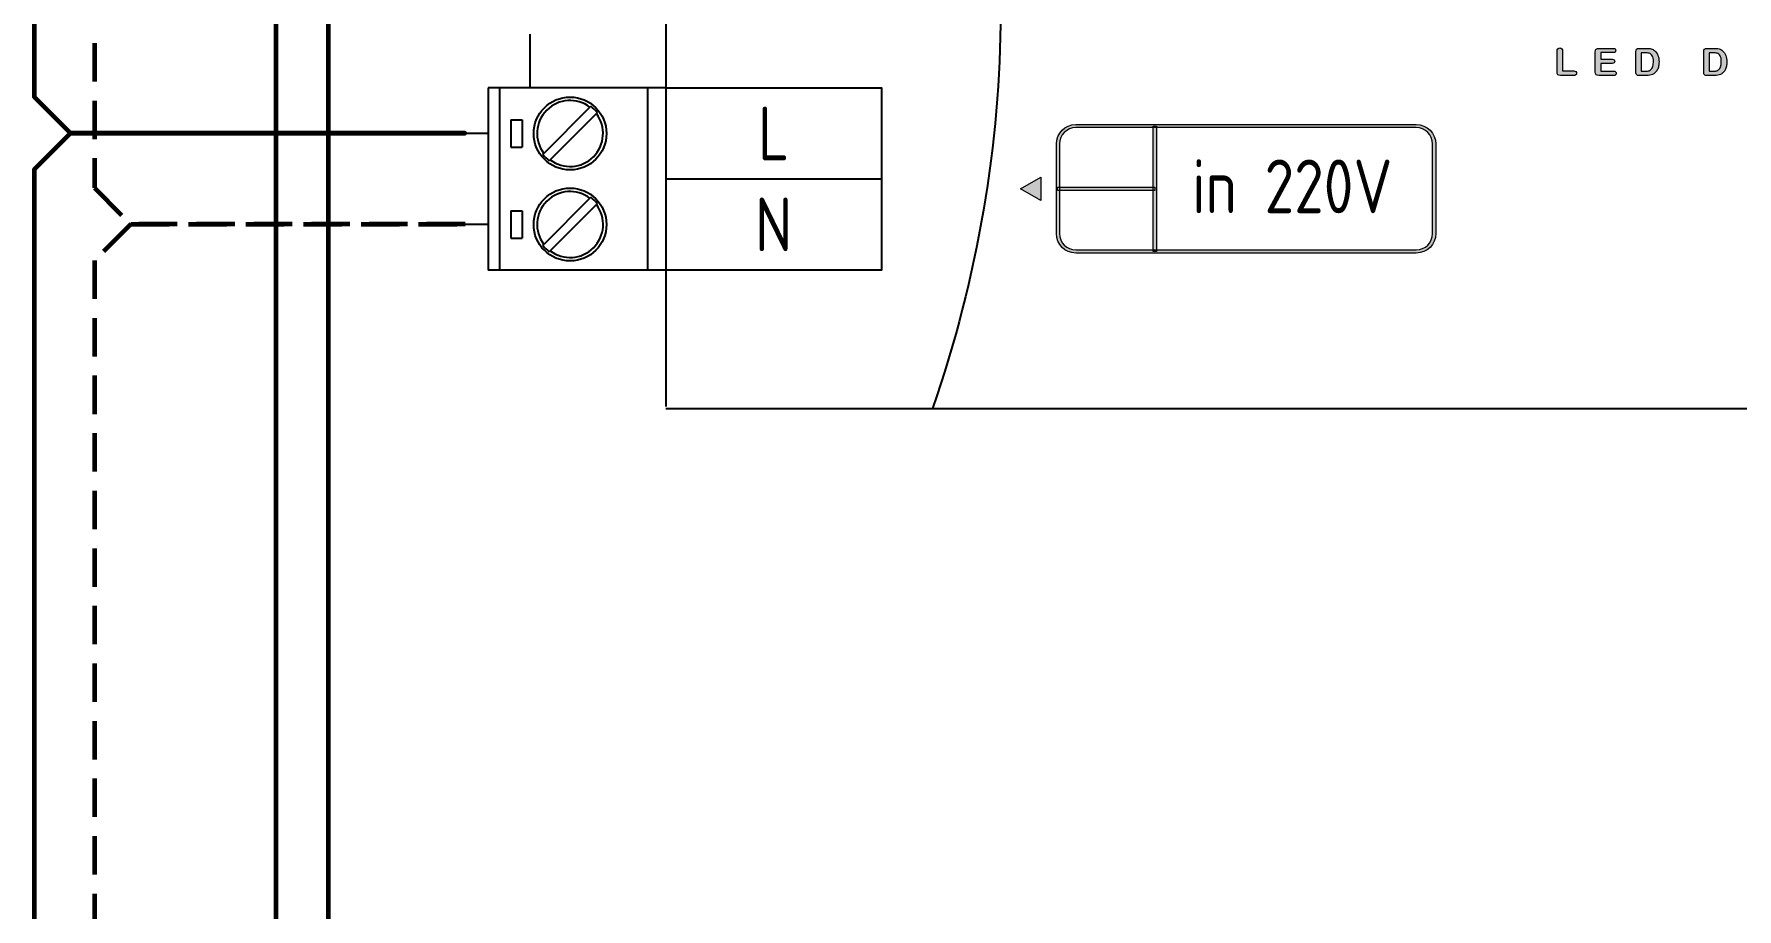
# Model space of a CAD drawing. Header units: millimetres. Extents: x -559267 to 14075, y 0 to 209897.
# Drawn here: x 877.33 to 912.55, y 94.65 to 112.74 of the extents above; entities that cross this region are included whole.
import ezdxf
from ezdxf.enums import TextEntityAlignment as Align

# ---------------------------------------------------------------- set-up
doc = ezdxf.new("R2010")
doc.units = ezdxf.units.MM
doc.linetypes.add('HIDDEN2', pattern=[4.7625, 3.175, -1.5875])
doc.layers.add('Enclosure', color=7, linetype='Continuous')
doc.layers.add('Serigraph', color=7, linetype='Continuous')
doc.layers.add('Таблицы', color=7, linetype='Continuous', lineweight=13)
doc.styles.get("Standard").update_dxf_attribs({"font": 'arial.ttf'})
doc.styles.add('Unecom', font='GOST2304A_0.ttf', dxfattribs={"height": 2.5})

# ---------------------------------------------------------------- blocks, each defined once
blk = doc.blocks.new('Dali Draiver1')
at = {"layer": 'Serigraph'}
h = blk.add_hatch(color=256, dxfattribs=at)
h.dxf.hatch_style = 2
edge = h.paths.add_edge_path()
edge.add_spline(control_points=[(-22.25, 19.934), (-22.25, 19.934), (-22.25, 18.831), (-22.25, 18.831), (-22.25, 18.831), (-21.628, 18.831), (-21.628, 18.831), (-21.579, 18.831), (-21.541, 18.819), (-21.514, 18.795), (-21.488, 18.771), (-21.474, 18.74), (-21.474, 18.704), (-21.474, 18.667), (-21.487, 18.637), (-21.513, 18.614), (-21.54, 18.59), (-21.578, 18.579), (-21.628, 18.579), (-21.628, 18.579), (-22.369, 18.579), (-22.369, 18.579), (-22.436, 18.579), (-22.484, 18.594), (-22.513, 18.623), (-22.543, 18.653), (-22.557, 18.701), (-22.557, 18.767), (-22.557, 18.767), (-22.557, 19.934), (-22.557, 19.934), (-22.557, 19.996), (-22.544, 20.042), (-22.515, 20.073), (-22.488, 20.104), (-22.451, 20.12), (-22.405, 20.12), (-22.359, 20.12), (-22.322, 20.105), (-22.293, 20.074), (-22.265, 20.043), (-22.25, 19.997), (-22.25, 19.934)], knot_values=[0, 0, 0, 0, 1, 1, 1, 2, 2, 2, 3, 3, 3, 4, 4, 4, 5, 5, 5, 6, 6, 6, 7, 7, 7, 8, 8, 8, 9, 9, 9, 10, 10, 10, 11, 11, 11, 12, 12, 12, 13, 13, 13, 14, 14, 14, 14], degree=3, periodic=0)
h = blk.add_hatch(color=256, dxfattribs=at)
h.dxf.hatch_style = 2
edge = h.paths.add_edge_path()
edge.add_spline(control_points=[(-19.427, 19.857), (-19.427, 19.857), (-20.119, 19.857), (-20.119, 19.857), (-20.119, 19.857), (-20.119, 19.485), (-20.119, 19.485), (-20.119, 19.485), (-19.482, 19.485), (-19.482, 19.485), (-19.435, 19.485), (-19.401, 19.475), (-19.377, 19.454), (-19.354, 19.433), (-19.343, 19.405), (-19.343, 19.371), (-19.343, 19.336), (-19.354, 19.308), (-19.377, 19.286), (-19.4, 19.265), (-19.435, 19.254), (-19.482, 19.254), (-19.482, 19.254), (-20.119, 19.254), (-20.119, 19.254), (-20.119, 19.254), (-20.119, 18.823), (-20.119, 18.823), (-20.119, 18.823), (-19.404, 18.823), (-19.404, 18.823), (-19.355, 18.823), (-19.319, 18.812), (-19.294, 18.789), (-19.27, 18.767), (-19.258, 18.737), (-19.258, 18.7), (-19.258, 18.664), (-19.27, 18.635), (-19.294, 18.612), (-19.319, 18.59), (-19.355, 18.579), (-19.404, 18.579), (-19.404, 18.579), (-20.238, 18.579), (-20.238, 18.579), (-20.305, 18.579), (-20.353, 18.594), (-20.382, 18.623), (-20.411, 18.653), (-20.426, 18.701), (-20.426, 18.767), (-20.426, 18.767), (-20.426, 19.906), (-20.426, 19.906), (-20.426, 19.95), (-20.419, 19.986), (-20.406, 20.014), (-20.393, 20.042), (-20.373, 20.062), (-20.345, 20.075), (-20.317, 20.088), (-20.281, 20.094), (-20.238, 20.094), (-20.238, 20.094), (-19.427, 20.094), (-19.427, 20.094), (-19.378, 20.094), (-19.342, 20.083), (-19.319, 20.061), (-19.294, 20.04), (-19.283, 20.011), (-19.283, 19.976), (-19.283, 19.94), (-19.294, 19.912), (-19.319, 19.89), (-19.342, 19.868), (-19.378, 19.857), (-19.427, 19.857)], knot_values=[0, 0, 0, 0, 1, 1, 1, 2, 2, 2, 3, 3, 3, 4, 4, 4, 5, 5, 5, 6, 6, 6, 7, 7, 7, 8, 8, 8, 9, 9, 9, 10, 10, 10, 11, 11, 11, 12, 12, 12, 13, 13, 13, 14, 14, 14, 15, 15, 15, 16, 16, 16, 17, 17, 17, 18, 18, 18, 19, 19, 19, 20, 20, 20, 21, 21, 21, 22, 22, 22, 23, 23, 23, 24, 24, 24, 25, 25, 25, 26, 26, 26, 26], degree=3, periodic=0)
h = blk.add_hatch(color=256, dxfattribs=at)
h.dxf.hatch_style = 2
edge = h.paths.add_edge_path()
edge.add_spline(control_points=[(-17.977, 20.094), (-17.977, 20.094), (-17.577, 20.094), (-17.577, 20.094), (-17.473, 20.094), (-17.384, 20.084), (-17.31, 20.065), (-17.235, 20.046), (-17.168, 20.01), (-17.107, 19.957), (-16.949, 19.822), (-16.87, 19.616), (-16.87, 19.341), (-16.87, 19.25), (-16.878, 19.167), (-16.894, 19.092), (-16.91, 19.016), (-16.935, 18.949), (-16.968, 18.888), (-17.001, 18.828), (-17.043, 18.774), (-17.095, 18.727), (-17.135, 18.69), (-17.18, 18.661), (-17.228, 18.639), (-17.276, 18.617), (-17.328, 18.601), (-17.383, 18.592), (-17.439, 18.583), (-17.502, 18.579), (-17.571, 18.579), (-17.571, 18.579), (-17.971, 18.579), (-17.971, 18.579), (-18.027, 18.579), (-18.069, 18.587), (-18.097, 18.604), (-18.126, 18.621), (-18.144, 18.645), (-18.152, 18.676), (-18.161, 18.706), (-18.165, 18.746), (-18.165, 18.795), (-18.165, 18.795), (-18.165, 19.906), (-18.165, 19.906), (-18.165, 19.972), (-18.151, 20.02), (-18.121, 20.05), (-18.091, 20.079), (-18.044, 20.094), (-17.977, 20.094)], knot_values=[0, 0, 0, 0, 1, 1, 1, 2, 2, 2, 3, 3, 3, 4, 4, 4, 5, 5, 5, 6, 6, 6, 7, 7, 7, 8, 8, 8, 9, 9, 9, 10, 10, 10, 11, 11, 11, 12, 12, 12, 13, 13, 13, 14, 14, 14, 15, 15, 15, 16, 16, 16, 17, 17, 17, 17], degree=3, periodic=0)
edge = h.paths.add_edge_path()
edge.add_spline(control_points=[(-17.859, 19.851), (-17.859, 19.851), (-17.859, 18.823), (-17.859, 18.823), (-17.859, 18.823), (-17.626, 18.823), (-17.626, 18.823), (-17.575, 18.823), (-17.535, 18.824), (-17.506, 18.827), (-17.477, 18.83), (-17.447, 18.837), (-17.416, 18.848), (-17.385, 18.859), (-17.358, 18.874), (-17.336, 18.894), (-17.233, 18.981), (-17.182, 19.13), (-17.182, 19.343), (-17.182, 19.492), (-17.204, 19.604), (-17.249, 19.679), (-17.295, 19.753), (-17.35, 19.8), (-17.416, 19.821), (-17.482, 19.841), (-17.562, 19.851), (-17.656, 19.851), (-17.656, 19.851), (-17.859, 19.851), (-17.859, 19.851)], knot_values=[0, 0, 0, 0, 1, 1, 1, 2, 2, 2, 3, 3, 3, 4, 4, 4, 5, 5, 5, 6, 6, 6, 7, 7, 7, 8, 8, 8, 9, 9, 9, 10, 10, 10, 10], degree=3, periodic=0)
h = blk.add_hatch(color=256, dxfattribs=at)
h.dxf.hatch_style = 2
edge = h.paths.add_edge_path()
edge.add_spline(control_points=[(-14.188, 20.094), (-14.188, 20.094), (-13.788, 20.094), (-13.788, 20.094), (-13.684, 20.094), (-13.595, 20.084), (-13.52, 20.065), (-13.446, 20.046), (-13.379, 20.01), (-13.318, 19.957), (-13.16, 19.822), (-13.081, 19.616), (-13.081, 19.341), (-13.081, 19.25), (-13.089, 19.167), (-13.105, 19.092), (-13.121, 19.016), (-13.145, 18.949), (-13.178, 18.888), (-13.211, 18.828), (-13.254, 18.774), (-13.305, 18.727), (-13.346, 18.69), (-13.391, 18.661), (-13.439, 18.639), (-13.487, 18.617), (-13.539, 18.601), (-13.594, 18.592), (-13.65, 18.583), (-13.712, 18.579), (-13.782, 18.579), (-13.782, 18.579), (-14.182, 18.579), (-14.182, 18.579), (-14.238, 18.579), (-14.28, 18.587), (-14.308, 18.604), (-14.336, 18.621), (-14.355, 18.645), (-14.363, 18.676), (-14.372, 18.706), (-14.376, 18.746), (-14.376, 18.795), (-14.376, 18.795), (-14.376, 19.906), (-14.376, 19.906), (-14.376, 19.972), (-14.361, 20.02), (-14.332, 20.05), (-14.302, 20.079), (-14.254, 20.094), (-14.188, 20.094)], knot_values=[0, 0, 0, 0, 1, 1, 1, 2, 2, 2, 3, 3, 3, 4, 4, 4, 5, 5, 5, 6, 6, 6, 7, 7, 7, 8, 8, 8, 9, 9, 9, 10, 10, 10, 11, 11, 11, 12, 12, 12, 13, 13, 13, 14, 14, 14, 15, 15, 15, 16, 16, 16, 17, 17, 17, 17], degree=3, periodic=0)
edge = h.paths.add_edge_path()
edge.add_spline(control_points=[(-14.069, 19.851), (-14.069, 19.851), (-14.069, 18.823), (-14.069, 18.823), (-14.069, 18.823), (-13.837, 18.823), (-13.837, 18.823), (-13.786, 18.823), (-13.746, 18.824), (-13.717, 18.827), (-13.688, 18.83), (-13.658, 18.837), (-13.627, 18.848), (-13.596, 18.859), (-13.569, 18.874), (-13.546, 18.894), (-13.444, 18.981), (-13.392, 19.13), (-13.392, 19.343), (-13.392, 19.492), (-13.415, 19.604), (-13.46, 19.679), (-13.505, 19.753), (-13.561, 19.8), (-13.627, 19.821), (-13.693, 19.841), (-13.773, 19.851), (-13.867, 19.851), (-13.867, 19.851), (-14.069, 19.851), (-14.069, 19.851)], knot_values=[0, 0, 0, 0, 1, 1, 1, 2, 2, 2, 3, 3, 3, 4, 4, 4, 5, 5, 5, 6, 6, 6, 7, 7, 7, 8, 8, 8, 9, 9, 9, 10, 10, 10, 10], degree=3, periodic=0)
h = blk.add_hatch(color=256, dxfattribs=at)
h.dxf.hatch_style = 2
edge = h.paths.add_edge_path()
edge.add_spline(control_points=[(-30.419, 8.668), (-30.419, 8.668), (-49.418, 8.668), (-49.418, 8.668), (-50.018, 8.668), (-50.507, 9.156), (-50.507, 9.756), (-50.507, 9.756), (-50.507, 14.756), (-50.507, 14.756), (-50.507, 15.356), (-50.018, 15.844), (-49.418, 15.844), (-49.418, 15.844), (-30.419, 15.844), (-30.419, 15.844), (-29.818, 15.844), (-29.33, 15.356), (-29.33, 14.756), (-29.33, 14.756), (-29.33, 9.756), (-29.33, 9.756), (-29.33, 9.156), (-29.818, 8.668), (-30.419, 8.668)], knot_values=[0, 0, 0, 0, 1, 1, 1, 2, 2, 2, 3, 3, 3, 4, 4, 4, 5, 5, 5, 6, 6, 6, 7, 7, 7, 8, 8, 8, 8], degree=3, periodic=0)
edge = h.paths.add_edge_path()
edge.add_spline(control_points=[(-49.418, 15.668), (-49.921, 15.668), (-50.33, 15.259), (-50.33, 14.756), (-50.33, 14.756), (-50.33, 9.756), (-50.33, 9.756), (-50.33, 9.254), (-49.921, 8.845), (-49.418, 8.845), (-49.418, 8.845), (-30.419, 8.845), (-30.419, 8.845), (-29.916, 8.845), (-29.507, 9.254), (-29.507, 9.756), (-29.507, 9.756), (-29.507, 14.756), (-29.507, 14.756), (-29.507, 15.259), (-29.916, 15.668), (-30.419, 15.668), (-30.419, 15.668), (-49.418, 15.668), (-49.418, 15.668)], knot_values=[0, 0, 0, 0, 1, 1, 1, 2, 2, 2, 3, 3, 3, 4, 4, 4, 5, 5, 5, 6, 6, 6, 7, 7, 7, 8, 8, 8, 8], degree=3, periodic=0)
h = blk.add_hatch(color=256, dxfattribs=at)
h.dxf.hatch_style = 2
h.paths.add_polyline_path([(-44.922, 8.756), (-45.098, 8.756), (-45.098, 15.756), (-44.922, 15.756)])
blk.add_hatch(color=256, dxfattribs=at).paths.add_polyline_path([(-51.374, 11.603), (-52.503, 12.255), (-51.374, 12.907)])
h = blk.add_hatch(color=256, dxfattribs=at)
h.dxf.hatch_style = 2
h.paths.add_polyline_path([(-45.01, 12.168), (-50.437, 12.168), (-50.437, 12.344), (-45.01, 12.344)])
at = {"layer": 'Enclosure'}
for p, q in [((-72.3, 44.253), (-72.3, 0.103)), ((-83.51, 15.356), (-82.22, 15.356)), ((-83.51, 10.276), (-82.22, 10.276)), ((-72.3, 0), (72.3, 0))]:
    blk.add_line(p, q, dxfattribs=at)
at = {"layer": 'Enclosure', "color": 7, "linetype": 'Continuous'}
for p, q in [((-79.867, 17.881), (-79.867, 20.894)), ((-81.585, 17.881), (-82.22, 17.881)), ((-82.22, 17.881), (-82.22, 7.721)), ((-73.33, 17.881), (-81.585, 17.881)), ((-81.585, 17.881), (-81.585, 7.721)), ((-72.336, 17.881), (-73.33, 17.881)), ((-73.33, 17.881), (-73.33, 7.721)), ((-76.538, 16.811), (-79.118, 14.231)), ((-78.758, 13.872), (-76.179, 16.451)), ((-76.538, 16.811), (-76.487, 16.862)), ((-76.128, 16.502), (-76.179, 16.451)), ((-80.95, 16.103), (-80.95, 14.579)), ((-80.95, 16.103), (-80.315, 16.103)), ((-80.315, 16.103), (-80.315, 14.579)), ((-80.95, 14.579), (-80.315, 14.579)), ((-79.169, 14.18), (-79.118, 14.231)), ((-78.758, 13.872), (-78.809, 13.821)), ((-76.538, 11.731), (-79.118, 9.151)), ((-76.538, 11.731), (-76.487, 11.782)), ((-76.128, 11.422), (-76.179, 11.371)), ((-80.95, 11.023), (-80.95, 9.499)), ((-80.95, 11.023), (-80.315, 11.023)), ((-80.315, 11.023), (-80.315, 9.499)), ((-78.758, 8.792), (-76.179, 11.371)), ((-80.95, 9.499), (-80.315, 9.499)), ((-79.169, 9.1), (-79.118, 9.151)), ((-78.758, 8.792), (-78.809, 8.741)), ((-81.585, 7.721), (-82.22, 7.721)), ((-73.33, 7.721), (-81.585, 7.721)), ((-72.336, 7.721), (-73.33, 7.721))]:
    blk.add_line(p, q, dxfattribs=at)
at = {"layer": 'Enclosure'}
for points in [[(-72.336, 17.881), (-60.275, 17.881), (-60.275, 7.721), (-72.336, 7.721)], [(-60.275, 12.801), (-72.336, 12.801)]]:
    blk.add_lwpolyline(points, dxfattribs=at)
at = {"layer": 'Enclosure', "color": 7, "linetype": 'Continuous'}
for centre in [(-77.648, 15.341), (-77.648, 10.261)]:
    blk.add_circle(centre, 2.032, dxfattribs=at)
for centre, radius, start, end in [((-77.648, 15.341), 1.842, 52.92814, 217.07186), ((-77.648, 15.341), 1.841, 232.92814, 37.07186), ((-77.648, 15.341), 1.913, 37.37003, 52.62997), ((-77.648, 15.341), 1.913, 217.37003, 232.62997), ((-77.648, 10.261), 1.841, 52.92814, 217.07186), ((-77.648, 10.261), 1.913, 37.37003, 52.62997), ((-77.648, 10.261), 1.842, 232.92814, 37.07186), ((-77.648, 10.261), 1.913, 217.37003, 232.62997)]:
    blk.add_arc(centre, radius, start, end, dxfattribs=at)
at = {"layer": 'Enclosure', "color": 7, "linetype": 'Continuous', "extrusion": (0, 0, -1)}
blk.add_ellipse((-1394.685, 22.143), major_axis=(-1341.056, 0), ratio=0.22, start_param=3.066583, end_param=3.216717, dxfattribs=at)
at = {"layer": 'Serigraph', "lineweight": 0}
for p, q in [((-45.098, 8.756), (-45.098, 15.756)), ((-45.098, 15.756), (-44.922, 15.756)), ((-44.922, 15.756), (-44.922, 8.756)), ((-52.503, 12.255), (-51.374, 12.907)), ((-51.374, 12.907), (-51.374, 11.603)), ((-51.374, 11.603), (-52.503, 12.255)), ((-50.437, 12.168), (-50.437, 12.344)), ((-50.437, 12.344), (-45.01, 12.344)), ((-45.01, 12.168), (-50.437, 12.168)), ((-45.01, 12.344), (-45.01, 12.168)), ((-44.922, 8.756), (-45.098, 8.756))]:
    blk.add_line(p, q, dxfattribs=at)
for points in [[(-22.557, 19.934), (-22.557, 19.996), (-22.544, 20.042), (-22.515, 20.073)], [(-22.293, 20.074), (-22.265, 20.043), (-22.25, 19.997), (-22.25, 19.934)], [(-20.426, 19.906), (-20.426, 19.95), (-20.419, 19.986), (-20.406, 20.014)], [(-20.406, 20.014), (-20.393, 20.042), (-20.373, 20.062), (-20.345, 20.075)], [(-20.345, 20.075), (-20.317, 20.088), (-20.281, 20.094), (-20.238, 20.094)], [(-20.238, 20.094), (-20.238, 20.094), (-19.427, 20.094), (-19.427, 20.094)], [(-19.427, 20.094), (-19.378, 20.094), (-19.342, 20.083), (-19.319, 20.061)], [(-18.165, 19.906), (-18.165, 19.972), (-18.151, 20.02), (-18.121, 20.05)], [(-18.121, 20.05), (-18.091, 20.079), (-18.044, 20.094), (-17.977, 20.094)], [(-17.977, 20.094), (-17.977, 20.094), (-17.577, 20.094), (-17.577, 20.094)], [(-17.577, 20.094), (-17.473, 20.094), (-17.384, 20.084), (-17.31, 20.065)], [(-17.31, 20.065), (-17.235, 20.046), (-17.168, 20.01), (-17.107, 19.957)], [(-14.376, 19.906), (-14.376, 19.972), (-14.361, 20.02), (-14.332, 20.05)], [(-14.332, 20.05), (-14.302, 20.079), (-14.254, 20.094), (-14.188, 20.094)], [(-14.188, 20.094), (-14.188, 20.094), (-13.788, 20.094), (-13.788, 20.094)], [(-13.788, 20.094), (-13.684, 20.094), (-13.595, 20.084), (-13.52, 20.065)], [(-13.52, 20.065), (-13.446, 20.046), (-13.379, 20.01), (-13.318, 19.957)], [(-22.557, 18.767), (-22.557, 18.767), (-22.557, 19.934), (-22.557, 19.934)], [(-22.25, 19.934), (-22.25, 19.934), (-22.25, 18.831), (-22.25, 18.831)], [(-20.426, 18.767), (-20.426, 18.767), (-20.426, 19.906), (-20.426, 19.906)], [(-19.427, 19.857), (-19.427, 19.857), (-20.119, 19.857), (-20.119, 19.857)], [(-20.119, 19.857), (-20.119, 19.857), (-20.119, 19.485), (-20.119, 19.485)], [(-20.119, 19.485), (-20.119, 19.485), (-19.482, 19.485), (-19.482, 19.485)], [(-19.482, 19.254), (-19.482, 19.254), (-20.119, 19.254), (-20.119, 19.254)], [(-20.119, 19.254), (-20.119, 19.254), (-20.119, 18.823), (-20.119, 18.823)], [(-19.482, 19.485), (-19.435, 19.485), (-19.401, 19.475), (-19.377, 19.454)], [(-19.377, 19.286), (-19.4, 19.265), (-19.435, 19.254), (-19.482, 19.254)], [(-19.319, 19.89), (-19.342, 19.868), (-19.378, 19.857), (-19.427, 19.857)], [(-18.165, 18.795), (-18.165, 18.795), (-18.165, 19.906), (-18.165, 19.906)], [(-17.859, 19.851), (-17.859, 19.851), (-17.859, 18.823), (-17.859, 18.823)], [(-17.656, 19.851), (-17.656, 19.851), (-17.859, 19.851), (-17.859, 19.851)], [(-17.416, 19.821), (-17.482, 19.841), (-17.562, 19.851), (-17.656, 19.851)], [(-17.249, 19.679), (-17.295, 19.753), (-17.35, 19.8), (-17.416, 19.821)], [(-16.894, 19.092), (-16.91, 19.016), (-16.935, 18.949), (-16.968, 18.888)], [(-14.376, 18.795), (-14.376, 18.795), (-14.376, 19.906), (-14.376, 19.906)], [(-14.069, 19.851), (-14.069, 19.851), (-14.069, 18.823), (-14.069, 18.823)], [(-13.867, 19.851), (-13.867, 19.851), (-14.069, 19.851), (-14.069, 19.851)], [(-13.627, 19.821), (-13.693, 19.841), (-13.773, 19.851), (-13.867, 19.851)], [(-13.46, 19.679), (-13.505, 19.753), (-13.561, 19.8), (-13.627, 19.821)], [(-22.513, 18.623), (-22.543, 18.653), (-22.557, 18.701), (-22.557, 18.767)], [(-22.369, 18.579), (-22.436, 18.579), (-22.484, 18.594), (-22.513, 18.623)], [(-21.628, 18.579), (-21.628, 18.579), (-22.369, 18.579), (-22.369, 18.579)], [(-22.25, 18.831), (-22.25, 18.831), (-21.628, 18.831), (-21.628, 18.831)], [(-21.628, 18.831), (-21.579, 18.831), (-21.541, 18.819), (-21.514, 18.795)], [(-21.513, 18.614), (-21.54, 18.59), (-21.578, 18.579), (-21.628, 18.579)], [(-20.382, 18.623), (-20.411, 18.653), (-20.426, 18.701), (-20.426, 18.767)], [(-20.238, 18.579), (-20.305, 18.579), (-20.353, 18.594), (-20.382, 18.623)], [(-19.404, 18.579), (-19.404, 18.579), (-20.238, 18.579), (-20.238, 18.579)], [(-20.119, 18.823), (-20.119, 18.823), (-19.404, 18.823), (-19.404, 18.823)], [(-19.404, 18.823), (-19.355, 18.823), (-19.319, 18.812), (-19.294, 18.789)], [(-19.294, 18.612), (-19.319, 18.59), (-19.355, 18.579), (-19.404, 18.579)], [(-18.152, 18.676), (-18.161, 18.706), (-18.165, 18.746), (-18.165, 18.795)], [(-18.097, 18.604), (-18.126, 18.621), (-18.144, 18.645), (-18.152, 18.676)], [(-17.971, 18.579), (-18.027, 18.579), (-18.069, 18.587), (-18.097, 18.604)], [(-17.571, 18.579), (-17.571, 18.579), (-17.971, 18.579), (-17.971, 18.579)], [(-17.859, 18.823), (-17.859, 18.823), (-17.626, 18.823), (-17.626, 18.823)], [(-17.626, 18.823), (-17.575, 18.823), (-17.535, 18.824), (-17.506, 18.827)], [(-17.383, 18.592), (-17.439, 18.583), (-17.502, 18.579), (-17.571, 18.579)], [(-17.506, 18.827), (-17.477, 18.83), (-17.447, 18.837), (-17.416, 18.848)], [(-17.416, 18.848), (-17.385, 18.859), (-17.358, 18.874), (-17.336, 18.894)], [(-17.228, 18.639), (-17.276, 18.617), (-17.328, 18.601), (-17.383, 18.592)], [(-17.095, 18.727), (-17.135, 18.69), (-17.18, 18.661), (-17.228, 18.639)], [(-16.968, 18.888), (-17.001, 18.828), (-17.043, 18.774), (-17.095, 18.727)], [(-14.363, 18.676), (-14.372, 18.706), (-14.376, 18.746), (-14.376, 18.795)], [(-14.308, 18.604), (-14.336, 18.621), (-14.355, 18.645), (-14.363, 18.676)], [(-14.182, 18.579), (-14.238, 18.579), (-14.28, 18.587), (-14.308, 18.604)], [(-13.782, 18.579), (-13.782, 18.579), (-14.182, 18.579), (-14.182, 18.579)], [(-14.069, 18.823), (-14.069, 18.823), (-13.837, 18.823), (-13.837, 18.823)], [(-13.837, 18.823), (-13.786, 18.823), (-13.746, 18.824), (-13.717, 18.827)], [(-13.594, 18.592), (-13.65, 18.583), (-13.712, 18.579), (-13.782, 18.579)], [(-13.717, 18.827), (-13.688, 18.83), (-13.658, 18.837), (-13.627, 18.848)], [(-13.627, 18.848), (-13.596, 18.859), (-13.569, 18.874), (-13.546, 18.894)], [(-13.439, 18.639), (-13.487, 18.617), (-13.539, 18.601), (-13.594, 18.592)], [(-13.305, 18.727), (-13.346, 18.69), (-13.391, 18.661), (-13.439, 18.639)], [(-13.178, 18.888), (-13.211, 18.828), (-13.254, 18.774), (-13.305, 18.727)], [(-50.507, 14.756), (-50.507, 15.356), (-50.018, 15.844), (-49.418, 15.844)], [(-49.418, 15.668), (-49.921, 15.668), (-50.33, 15.259), (-50.33, 14.756)], [(-49.418, 15.844), (-49.418, 15.844), (-30.419, 15.844), (-30.419, 15.844)], [(-30.419, 15.668), (-30.419, 15.668), (-49.418, 15.668), (-49.418, 15.668)], [(-30.419, 15.844), (-29.818, 15.844), (-29.33, 15.356), (-29.33, 14.756)], [(-29.507, 14.756), (-29.507, 15.259), (-29.916, 15.668), (-30.419, 15.668)], [(-50.507, 9.756), (-50.507, 9.756), (-50.507, 14.756), (-50.507, 14.756)], [(-50.33, 14.756), (-50.33, 14.756), (-50.33, 9.756), (-50.33, 9.756)], [(-29.507, 9.756), (-29.507, 9.756), (-29.507, 14.756), (-29.507, 14.756)], [(-29.33, 14.756), (-29.33, 14.756), (-29.33, 9.756), (-29.33, 9.756)], [(-49.418, 8.668), (-50.018, 8.668), (-50.507, 9.156), (-50.507, 9.756)], [(-50.33, 9.756), (-50.33, 9.254), (-49.921, 8.845), (-49.418, 8.845)], [(-29.33, 9.756), (-29.33, 9.156), (-29.818, 8.668), (-30.419, 8.668)], [(-30.419, 8.845), (-29.916, 8.845), (-29.507, 9.254), (-29.507, 9.756)], [(-49.418, 8.845), (-49.418, 8.845), (-30.419, 8.845), (-30.419, 8.845)], [(-30.419, 8.668), (-30.419, 8.668), (-49.418, 8.668), (-49.418, 8.668)]]:
    blk.add_open_spline(points, degree=3, dxfattribs=at)
for points, knots in [([(-22.515, 20.073), (-22.488, 20.104), (-22.451, 20.12), (-22.405, 20.12), (-22.359, 20.12), (-22.322, 20.105), (-22.293, 20.074)], [11, 11, 11, 11, 12, 12, 12, 13, 13, 13, 13]), ([(-19.319, 20.061), (-19.294, 20.04), (-19.283, 20.011), (-19.283, 19.976), (-19.283, 19.94), (-19.294, 19.912), (-19.319, 19.89)], [23, 23, 23, 23, 24, 24, 24, 25, 25, 25, 25]), ([(-19.377, 19.454), (-19.354, 19.433), (-19.343, 19.405), (-19.343, 19.371), (-19.343, 19.336), (-19.354, 19.308), (-19.377, 19.286)], [4, 4, 4, 4, 5, 5, 5, 6, 6, 6, 6]), ([(-17.336, 18.894), (-17.233, 18.981), (-17.182, 19.13), (-17.182, 19.343), (-17.182, 19.492), (-17.204, 19.604), (-17.249, 19.679)], [5, 5, 5, 5, 6, 6, 6, 7, 7, 7, 7]), ([(-17.107, 19.957), (-16.949, 19.822), (-16.87, 19.616), (-16.87, 19.341), (-16.87, 19.25), (-16.878, 19.167), (-16.894, 19.092)], [3, 3, 3, 3, 4, 4, 4, 5, 5, 5, 5]), ([(-13.546, 18.894), (-13.444, 18.981), (-13.392, 19.13), (-13.392, 19.343), (-13.392, 19.492), (-13.415, 19.604), (-13.46, 19.679)], [5, 5, 5, 5, 6, 6, 6, 7, 7, 7, 7]), ([(-13.318, 19.957), (-13.16, 19.822), (-13.081, 19.616), (-13.081, 19.341), (-13.081, 19.25), (-13.089, 19.167), (-13.105, 19.092), (-13.121, 19.016), (-13.145, 18.949), (-13.178, 18.888)], [3, 3, 3, 3, 4, 4, 4, 5, 5, 5, 6, 6, 6, 6]), ([(-21.514, 18.795), (-21.488, 18.771), (-21.474, 18.74), (-21.474, 18.704), (-21.474, 18.667), (-21.487, 18.637), (-21.513, 18.614)], [3, 3, 3, 3, 4, 4, 4, 5, 5, 5, 5]), ([(-19.294, 18.789), (-19.27, 18.767), (-19.258, 18.737), (-19.258, 18.7), (-19.258, 18.664), (-19.27, 18.635), (-19.294, 18.612)], [11, 11, 11, 11, 12, 12, 12, 13, 13, 13, 13])]:
    blk.add_open_spline(points, degree=3, knots=knots, dxfattribs=at)
at = {"char_height": 3, "attachment_point": 5, "style": 'Unecom'}
for s, insert, width in [('L', (-66.288, 15.341), 12.02459), ('in 220V', (-37.348, 12.39), 15.14762), ('N', (-66.288, 10.261), 12.02459)]:
    blk.add_mtext(s, dxfattribs=dict(at, insert=insert, width=width))
at = {"style": 'Unecom'}
blk.add_attdef('№ДЕКОДЕРА', text='', height=2.5, dxfattribs=at).set_placement((0.931, 32.77), align=Align.MIDDLE_CENTER)
at = {"color": 3}
blk.add_attdef('PHYSICAL.ADD.', text='', height=2.5, dxfattribs=at).set_placement((2.558, 14.474), align=Align.CENTER)
at = {"color": 3, "flags": 2}
blk.add_attdef('REFERENCE', text='', height=2.5, dxfattribs=at).set_placement((-41.054, 3.944), align=Align.CENTER)
blk = doc.blocks.new('$RECOVER_230809152414-111111')
at = {"color": 116, "lineweight": 60, "true_color": 0x136734}
blk.add_lwpolyline([(263.23, 552.3), (263.23, 567.4), (260.27, 570.36), (242.34, 570.36), (239.38, 567.4), (239.38, 374.73), (236.41, 371.77), (83.41, 371.77), (80.45, 368.8), (80.45, 342.67), (83.41, 339.7), (98.07, 339.7), (83.41, 339.7), (80.45, 336.74), (80.45, 230.69), (83.41, 227.73), (98.07, 227.73), (83.41, 227.73), (80.45, 224.76), (80.45, 118.72), (83.41, 115.75), (98.07, 115.75)], dxfattribs=at)
at = {"color": 32, "lineweight": 60, "true_color": 0xcd6928}
blk.add_lwpolyline([(249.45, 552.3), (249.45, 564.03), (246.48, 566.99), (238.89, 566.99), (235.93, 564.03), (235.93, 371.12), (232.96, 368.16), (87.75, 368.16), (84.79, 365.19), (84.79, 350.2), (87.75, 347.23), (98.07, 347.23), (87.75, 347.23), (84.79, 344.27), (84.79, 238.22), (87.75, 235.26), (98.07, 235.26), (87.75, 235.26), (84.79, 232.29), (84.79, 126.24), (87.75, 123.28), (98.07, 123.28)], dxfattribs=at)
at = {"color": 30, "lineweight": 60, "true_color": 0xf26722}
blk.add_lwpolyline([(117.99, 450.38), (117.99, 405.51), (114.99, 402.51), (65.45, 402.51), (63.45, 402.51), (60.45, 399.51), (60.45, 209.08), (63.45, 206.08), (96.1, 206.08), (63.45, 206.08), (60.45, 203.08), (60.45, 97.1), (63.45, 94.1), (96.1, 94.1)], dxfattribs=at)
at = {"color": 4, "linetype": 'HIDDEN2', "lineweight": 60}
blk.add_lwpolyline([(134.72, 422.22), (134.72, 400.51), (131.72, 397.51), (70.45, 397.51), (68.45, 397.51), (65.45, 394.51), (65.45, 201.55), (68.45, 198.55), (96.1, 198.55), (68.45, 198.55), (65.45, 195.55), (65.45, 89.57), (68.45, 86.57), (96.1, 86.57)], dxfattribs=at)
at = {"layer": 'Таблицы', "color": 1, "xscale": 1.482165903010609, "yscale": 1.482165903010609, "zscale": 1.482165903010609}
blk.add_blockref('Dali Draiver1', (219.88, 183.32), dxfattribs=at)

msp = doc.modelspace()

# ---------------------------------------------------------------- block references
at = {"xscale": 0.25, "yscale": 0.25, "zscale": 0.25}
msp.add_blockref('$RECOVER_230809152414-111111', (862.217, 59.171), dxfattribs=at)

doc.saveas('drawing.dxf')
